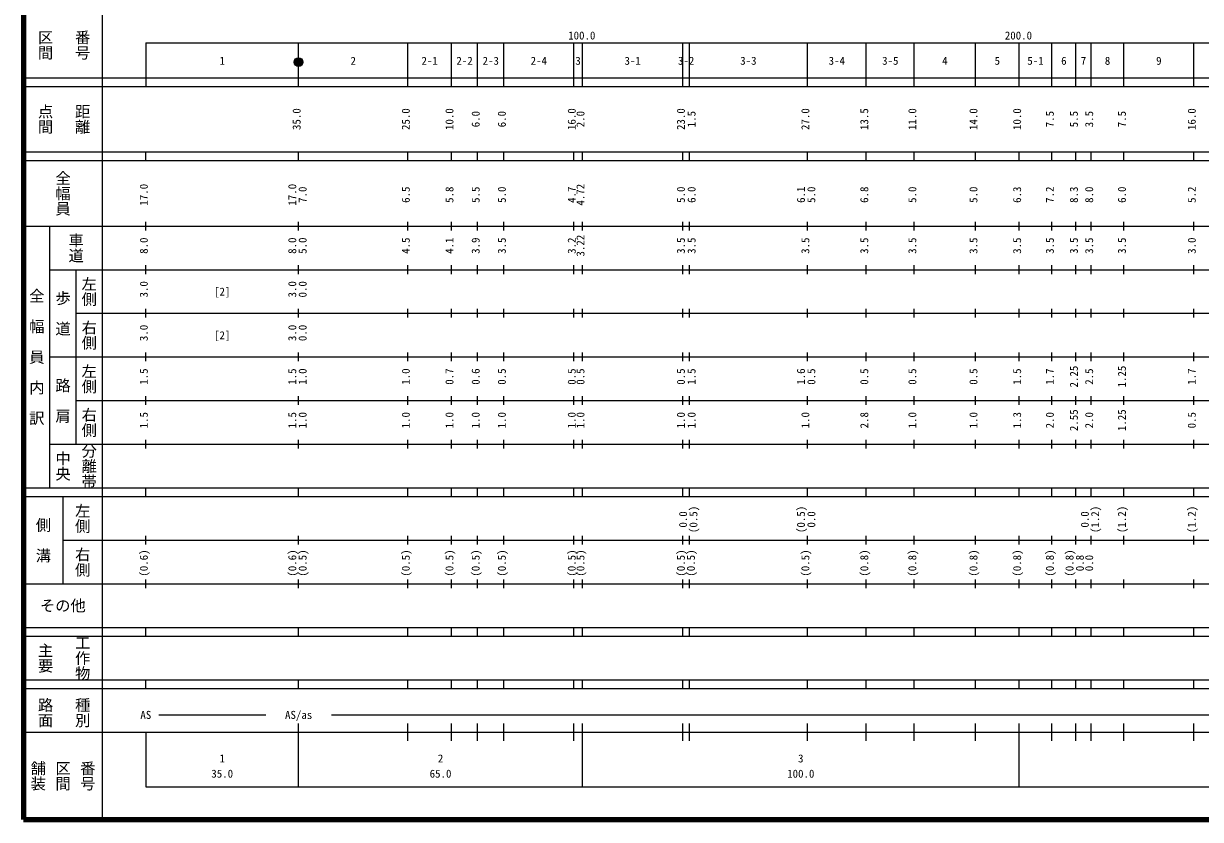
# Model space of a CAD drawing. Units: millimetres, scale not verified. Extents: x 40000 to 680000, y 20000 to 380000.
# Drawn here: x 40000 to 309530, y 20000 to 202409 of the extents above; entities that cross this region are included whole.
import ezdxf
from ezdxf.enums import TextEntityAlignment as Align

# ---------------------------------------------------------------- set-up
doc = ezdxf.new("R2010")
doc.units = ezdxf.units.MM
doc.header["$LTSCALE"] = 1000
doc.layers.add('M-TTL', color=2, linetype='Continuous', lineweight=140)
doc.layers.add('M-TTL-BAND', color=7, linetype='Continuous', lineweight=25)
doc.styles.add('@ＭＳ ゴシック', font='')
doc.styles.add('ＭＳ ゴシック', font='')
doc.styles.get('@ＭＳ ゴシック').set_extended_font_data('@MS Gothic')
doc.styles.get('ＭＳ ゴシック').set_extended_font_data('MS Gothic')

msp = doc.modelspace()

# ---------------------------------------------------------------- linework, layer by layer
at = {"layer": 'M-TTL'}
for p, q in [((40000, 380000), (40000, 20000)), ((40000, 20000), (680000, 20000))]:
    msp.add_line(p, q, dxfattribs=at)
at = {"layer": 'M-TTL-BAND'}
for p, q in [((58000, 370000), (58000, 20000)), ((68000, 198000), (579000, 198000)), ((68000, 198000), (68000, 188000)), ((103000, 188000), (103000, 198000)), ((128000, 188000), (128000, 198000)), ((138000, 188000), (138000, 198000)), ((144000, 188000), (144000, 198000)), ((150000, 188000), (150000, 198000)), ((166000, 188000), (166000, 198000)), ((168000, 188000), (168000, 198000)), ((191000, 188000), (191000, 198000)), ((192500, 188000), (192500, 198000)), ((219500, 188000), (219500, 198000)), ((233000, 188000), (233000, 198000)), ((244000, 188000), (244000, 198000)), ((258000, 188000), (258000, 198000)), ((268000, 188000), (268000, 198000)), ((275500, 188000), (275500, 198000)), ((281000, 188000), (281000, 198000)), ((284500, 188000), (284500, 198000)), ((292000, 188000), (292000, 198000)), ((308000, 188000), (308000, 198000)), ((40000, 190000), (579000, 190000)), ((40000, 188000), (579000, 188000)), ((40000, 173000), (579000, 173000)), ((68000, 171000), (68000, 173000)), ((103000, 171000), (103000, 173000)), ((128000, 171000), (128000, 173000)), ((138000, 171000), (138000, 173000)), ((144000, 171000), (144000, 173000)), ((150000, 171000), (150000, 173000)), ((166000, 171000), (166000, 173000)), ((168000, 171000), (168000, 173000)), ((191000, 171000), (191000, 173000)), ((192500, 171000), (192500, 173000)), ((219500, 171000), (219500, 173000)), ((233000, 171000), (233000, 173000)), ((244000, 171000), (244000, 173000)), ((258000, 171000), (258000, 173000)), ((268000, 171000), (268000, 173000)), ((275500, 171000), (275500, 173000)), ((281000, 171000), (281000, 173000)), ((284500, 171000), (284500, 173000)), ((292000, 171000), (292000, 173000)), ((308000, 171000), (308000, 173000)), ((40000, 171000), (579000, 171000)), ((68000, 155000), (68000, 157000)), ((103000, 155000), (103000, 157000)), ((128000, 155000), (128000, 157000)), ((138000, 155000), (138000, 157000)), ((144000, 155000), (144000, 157000)), ((150000, 155000), (150000, 157000)), ((166000, 155000), (166000, 157000)), ((168000, 155000), (168000, 157000)), ((191000, 155000), (191000, 157000)), ((192500, 155000), (192500, 157000)), ((219500, 155000), (219500, 157000)), ((233000, 155000), (233000, 157000)), ((244000, 155000), (244000, 157000)), ((258000, 155000), (258000, 157000)), ((268000, 155000), (268000, 157000)), ((275500, 155000), (275500, 157000)), ((281000, 155000), (281000, 157000)), ((284500, 155000), (284500, 157000)), ((292000, 155000), (292000, 157000)), ((308000, 155000), (308000, 157000)), ((40000, 156000), (579000, 156000)), ((46000, 96000), (46000, 156000)), ((46000, 146000), (579000, 146000)), ((52000, 146000), (52000, 106000)), ((68000, 145000), (68000, 147000)), ((103000, 145000), (103000, 147000)), ((128000, 145000), (128000, 147000)), ((138000, 145000), (138000, 147000)), ((144000, 145000), (144000, 147000)), ((150000, 145000), (150000, 147000)), ((166000, 145000), (166000, 147000)), ((168000, 145000), (168000, 147000)), ((191000, 145000), (191000, 147000)), ((192500, 145000), (192500, 147000)), ((219500, 145000), (219500, 147000)), ((233000, 145000), (233000, 147000)), ((244000, 145000), (244000, 147000)), ((258000, 145000), (258000, 147000)), ((268000, 145000), (268000, 147000)), ((275500, 145000), (275500, 147000)), ((281000, 145000), (281000, 147000)), ((284500, 145000), (284500, 147000)), ((292000, 145000), (292000, 147000)), ((308000, 145000), (308000, 147000)), ((52000, 136000), (579000, 136000)), ((68000, 135000), (68000, 137000)), ((103000, 135000), (103000, 137000)), ((128000, 135000), (128000, 137000)), ((138000, 135000), (138000, 137000)), ((144000, 135000), (144000, 137000)), ((150000, 135000), (150000, 137000)), ((166000, 135000), (166000, 137000)), ((168000, 135000), (168000, 137000)), ((191000, 135000), (191000, 137000)), ((192500, 135000), (192500, 137000)), ((219500, 135000), (219500, 137000)), ((233000, 135000), (233000, 137000)), ((244000, 135000), (244000, 137000)), ((258000, 135000), (258000, 137000)), ((268000, 135000), (268000, 137000)), ((275500, 135000), (275500, 137000)), ((281000, 135000), (281000, 137000)), ((284500, 135000), (284500, 137000)), ((292000, 135000), (292000, 137000)), ((308000, 135000), (308000, 137000)), ((68000, 125000), (68000, 127000)), ((103000, 125000), (103000, 127000)), ((128000, 125000), (128000, 127000)), ((138000, 125000), (138000, 127000)), ((144000, 125000), (144000, 127000)), ((150000, 125000), (150000, 127000)), ((166000, 125000), (166000, 127000)), ((168000, 125000), (168000, 127000)), ((191000, 125000), (191000, 127000)), ((192500, 125000), (192500, 127000)), ((219500, 125000), (219500, 127000)), ((233000, 125000), (233000, 127000)), ((244000, 125000), (244000, 127000)), ((258000, 125000), (258000, 127000)), ((268000, 125000), (268000, 127000)), ((275500, 125000), (275500, 127000)), ((281000, 125000), (281000, 127000)), ((284500, 125000), (284500, 127000)), ((292000, 125000), (292000, 127000)), ((308000, 125000), (308000, 127000)), ((46000, 126000), (579000, 126000)), ((52000, 116000), (579000, 116000)), ((68000, 115000), (68000, 117000)), ((103000, 115000), (103000, 117000)), ((128000, 115000), (128000, 117000)), ((138000, 115000), (138000, 117000)), ((144000, 115000), (144000, 117000)), ((150000, 115000), (150000, 117000)), ((166000, 115000), (166000, 117000)), ((168000, 115000), (168000, 117000)), ((191000, 115000), (191000, 117000)), ((192500, 115000), (192500, 117000)), ((219500, 115000), (219500, 117000)), ((233000, 115000), (233000, 117000)), ((244000, 115000), (244000, 117000)), ((258000, 115000), (258000, 117000)), ((268000, 115000), (268000, 117000)), ((275500, 115000), (275500, 117000)), ((281000, 115000), (281000, 117000)), ((284500, 115000), (284500, 117000)), ((292000, 115000), (292000, 117000)), ((308000, 115000), (308000, 117000)), ((46000, 106000), (579000, 106000)), ((68000, 105000), (68000, 107000)), ((103000, 105000), (103000, 107000)), ((128000, 105000), (128000, 107000)), ((138000, 105000), (138000, 107000)), ((144000, 105000), (144000, 107000)), ((150000, 105000), (150000, 107000)), ((166000, 105000), (166000, 107000)), ((168000, 105000), (168000, 107000)), ((191000, 105000), (191000, 107000)), ((192500, 105000), (192500, 107000)), ((219500, 105000), (219500, 107000)), ((233000, 105000), (233000, 107000)), ((244000, 105000), (244000, 107000)), ((258000, 105000), (258000, 107000)), ((268000, 105000), (268000, 107000)), ((275500, 105000), (275500, 107000)), ((281000, 105000), (281000, 107000)), ((284500, 105000), (284500, 107000)), ((292000, 105000), (292000, 107000)), ((308000, 105000), (308000, 107000)), ((40000, 96000), (579000, 96000)), ((68000, 94000), (68000, 96000)), ((103000, 94000), (103000, 96000)), ((128000, 94000), (128000, 96000)), ((138000, 94000), (138000, 96000)), ((144000, 94000), (144000, 96000)), ((150000, 94000), (150000, 96000)), ((166000, 94000), (166000, 96000)), ((168000, 94000), (168000, 96000)), ((191000, 94000), (191000, 96000)), ((192500, 94000), (192500, 96000)), ((219500, 94000), (219500, 96000)), ((233000, 94000), (233000, 96000)), ((244000, 94000), (244000, 96000)), ((258000, 94000), (258000, 96000)), ((268000, 94000), (268000, 96000)), ((275500, 94000), (275500, 96000)), ((281000, 94000), (281000, 96000)), ((284500, 94000), (284500, 96000)), ((292000, 94000), (292000, 96000)), ((308000, 94000), (308000, 96000)), ((40000, 94000), (579000, 94000)), ((49000, 94000), (49000, 74000)), ((49000, 84000), (579000, 84000)), ((68000, 83000), (68000, 85000)), ((103000, 83000), (103000, 85000)), ((128000, 83000), (128000, 85000)), ((138000, 83000), (138000, 85000)), ((144000, 83000), (144000, 85000)), ((150000, 83000), (150000, 85000)), ((166000, 83000), (166000, 85000)), ((168000, 83000), (168000, 85000)), ((191000, 83000), (191000, 85000)), ((192500, 83000), (192500, 85000)), ((219500, 83000), (219500, 85000)), ((233000, 83000), (233000, 85000)), ((244000, 83000), (244000, 85000)), ((258000, 83000), (258000, 85000)), ((268000, 83000), (268000, 85000)), ((275500, 83000), (275500, 85000)), ((281000, 83000), (281000, 85000)), ((284500, 83000), (284500, 85000)), ((292000, 83000), (292000, 85000)), ((308000, 83000), (308000, 85000)), ((40000, 74000), (579000, 74000)), ((68000, 73000), (68000, 75000)), ((103000, 73000), (103000, 75000)), ((128000, 73000), (128000, 75000)), ((138000, 73000), (138000, 75000)), ((144000, 73000), (144000, 75000)), ((150000, 73000), (150000, 75000)), ((166000, 73000), (166000, 75000)), ((168000, 73000), (168000, 75000)), ((191000, 73000), (191000, 75000)), ((192500, 73000), (192500, 75000)), ((219500, 73000), (219500, 75000)), ((233000, 73000), (233000, 75000)), ((244000, 73000), (244000, 75000)), ((258000, 73000), (258000, 75000)), ((268000, 73000), (268000, 75000)), ((275500, 73000), (275500, 75000)), ((281000, 73000), (281000, 75000)), ((284500, 73000), (284500, 75000)), ((292000, 73000), (292000, 75000)), ((308000, 73000), (308000, 75000)), ((40000, 64000), (579000, 64000)), ((40000, 62000), (579000, 62000)), ((68000, 62000), (68000, 64000)), ((103000, 62000), (103000, 64000)), ((128000, 62000), (128000, 64000)), ((138000, 62000), (138000, 64000)), ((144000, 62000), (144000, 64000)), ((150000, 62000), (150000, 64000)), ((166000, 62000), (166000, 64000)), ((168000, 62000), (168000, 64000)), ((191000, 62000), (191000, 64000)), ((192500, 62000), (192500, 64000)), ((219500, 62000), (219500, 64000)), ((233000, 62000), (233000, 64000)), ((244000, 62000), (244000, 64000)), ((258000, 62000), (258000, 64000)), ((268000, 62000), (268000, 64000)), ((275500, 62000), (275500, 64000)), ((281000, 62000), (281000, 64000)), ((284500, 62000), (284500, 64000)), ((292000, 62000), (292000, 64000)), ((308000, 62000), (308000, 64000)), ((40000, 52000), (579000, 52000)), ((68000, 50000), (68000, 52000)), ((103000, 50000), (103000, 52000)), ((128000, 50000), (128000, 52000)), ((138000, 50000), (138000, 52000)), ((144000, 50000), (144000, 52000)), ((150000, 50000), (150000, 52000)), ((166000, 50000), (166000, 52000)), ((168000, 50000), (168000, 52000)), ((191000, 50000), (191000, 52000)), ((192500, 50000), (192500, 52000)), ((219500, 50000), (219500, 52000)), ((233000, 50000), (233000, 52000)), ((244000, 50000), (244000, 52000)), ((258000, 50000), (258000, 52000)), ((268000, 50000), (268000, 52000)), ((275500, 50000), (275500, 52000)), ((281000, 50000), (281000, 52000)), ((284500, 50000), (284500, 52000)), ((292000, 50000), (292000, 52000)), ((308000, 50000), (308000, 52000)), ((40000, 50000), (579000, 50000)), ((71000, 44000), (95500, 44000)), ((110500, 44000), (530000, 44000)), ((103000, 27500), (103000, 42000)), ((128000, 38000), (128000, 42000)), ((138000, 38000), (138000, 42000)), ((144000, 38000), (144000, 42000)), ((150000, 38000), (150000, 42000)), ((166000, 38000), (166000, 42000)), ((168000, 27500), (168000, 42000)), ((191000, 38000), (191000, 42000)), ((192500, 38000), (192500, 42000)), ((219500, 38000), (219500, 42000)), ((233000, 38000), (233000, 42000)), ((244000, 38000), (244000, 42000)), ((258000, 38000), (258000, 42000)), ((268000, 27500), (268000, 42000)), ((275500, 38000), (275500, 42000)), ((281000, 38000), (281000, 42000)), ((284500, 38000), (284500, 42000)), ((292000, 38000), (292000, 42000)), ((308000, 38000), (308000, 42000)), ((40000, 40000), (579000, 40000)), ((68000, 40000), (68000, 27500)), ((68000, 27500), (579000, 27500))]:
    msp.add_line(p, q, dxfattribs=at)
for radius in [1000, 950, 900, 850, 800, 750, 700, 650, 600, 550, 500, 450, 400, 350, 300, 250, 200, 150, 100, 50]:
    msp.add_circle((103000, 193579), radius, dxfattribs=at)

# ---------------------------------------------------------------- texts
at = {"layer": 'M-TTL-BAND', "style": '@ＭＳ ゴシック'}
for s, p in [('区間', (45000, 197500)), ('番号', (53500, 197500)), ('点間', (45000, 180500)), ('距離', (53500, 180500)), ('全幅員', (49000, 163500)), ('車道', (52000, 151000)), ('左側', (55000, 141000)), ('全\u3000幅\u3000員\u3000内\u3000訳', (43000, 126000)), ('歩\u3000道', (49000, 136000)), ('右側', (55000, 131000)), ('左側', (55000, 121000)), ('路\u3000肩', (49000, 116000)), ('右側', (55000, 111000)), ('分離帯', (55000, 101000)), ('中央', (49000, 101000)), ('左側', (53500, 89000)), ('側\u3000溝', (44500, 84000)), ('右側', (53500, 79000)), ('主要', (45000, 57000)), ('工作物', (53500, 57000)), ('路面', (45000, 44500)), ('種別', (53500, 44500)), ('舗装', (43333, 30000)), ('区間', (49000, 30000)), ('番号', (54667, 30000))]:
    msp.add_text(s, height=2566, rotation=270, dxfattribs=at).set_placement(p, align=Align.MIDDLE_CENTER)
at = {"layer": 'M-TTL-BAND', "style": 'ＭＳ ゴシック'}
for s, p in [('100.0', (167844, 198195)), ('200.0', (267844, 198195)), ('1', (85500, 192405)), ('2', (115500, 192405)), ('2-1', (133000, 192405)), ('2-2', (141000, 192405)), ('2-3', (147000, 192405)), ('2-4', (158000, 192405)), ('3', (167000, 192405)), ('3-1', (179500, 192405)), ('3-2', (191750, 192405)), ('3-3', (206000, 192405)), ('3-4', (226250, 192405)), ('3-5', (238500, 192405)), ('4', (251000, 192405)), ('5', (263000, 192405)), ('5-1', (271750, 192405)), ('6', (278250, 192405)), ('7', (282750, 192405)), ('8', (288250, 192405)), ('9', (300000, 192405)), ('[2]', (85500, 139500)), ('[2]', (85500, 129500)), ('AS', (68000, 42500)), ('AS/as', (103000, 42500)), ('1', (85500, 32523)), ('2', (135500, 32523)), ('3', (218000, 32523)), ('35.0', (85500, 29033)), ('65.0', (135500, 29033)), ('100.0', (218000, 29033))]:
    msp.add_text(s, height=1833, dxfattribs=at).set_placement(p, align=Align.BOTTOM_CENTER)
for s, p in [('35.0', (104000, 180500)), ('25.0', (129000, 180500)), ('10.0', (139000, 180500)), ('6.0', (145000, 180500)), ('6.0', (151000, 180500)), ('16.0', (167000, 180500)), ('2.0', (169000, 180500)), ('23.0', (192000, 180500)), ('1.5', (194450, 180500)), ('27.0', (220500, 180500)), ('13.5', (234000, 180500)), ('11.0', (245000, 180500)), ('14.0', (259000, 180500)), ('10.0', (269000, 180500)), ('7.5', (276500, 180500)), ('5.5', (282000, 180500)), ('3.5', (285500, 180500)), ('7.5', (293000, 180500)), ('16.0', (309000, 180500)), ('17.0', (69000, 163174)), ('17.0', (103000, 163174)), ('7.0', (105370, 163174)), ('6.5', (129000, 163174)), ('5.8', (139000, 163174)), ('5.5', (145000, 163174)), ('5.0', (151000, 163174)), ('4.7', (167000, 163174)), ('4.72', (169000, 163174)), ('5.0', (192000, 163174)), ('6.0', (194450, 163174)), ('6.1', (219500, 163174)), ('5.0', (221870, 163174)), ('6.8', (234000, 163174)), ('5.0', (245000, 163174)), ('5.0', (259000, 163174)), ('6.3', (269000, 163174)), ('7.2', (276500, 163174)), ('8.3', (282000, 163174)), ('8.0', (285500, 163174)), ('6.0', (293000, 163174)), ('5.2', (309000, 163174)), ('3.22', (169000, 151500)), ('8.0', (69000, 151500)), ('8.0', (103000, 151500)), ('5.0', (105370, 151500)), ('4.5', (129000, 151500)), ('4.1', (139000, 151500)), ('3.9', (145000, 151500)), ('3.5', (151000, 151500)), ('3.2', (167000, 151500)), ('3.5', (192000, 151500)), ('3.5', (194450, 151500)), ('3.5', (220500, 151500)), ('3.5', (234000, 151500)), ('3.5', (245000, 151500)), ('3.5', (259000, 151500)), ('3.5', (269000, 151500)), ('3.5', (276500, 151500)), ('3.5', (282000, 151500)), ('3.5', (285500, 151500)), ('3.5', (293000, 151500)), ('3.0', (309000, 151500)), ('3.0', (69000, 141500)), ('3.0', (103000, 141500)), ('0.0', (105370, 141500)), ('3.0', (69000, 131500)), ('3.0', (103000, 131500)), ('0.0', (105370, 131500)), ('1.5', (69000, 121500)), ('1.5', (103000, 121500)), ('1.0', (105370, 121500)), ('1.0', (129000, 121500)), ('0.7', (139000, 121500)), ('0.6', (145000, 121500)), ('0.5', (151000, 121500)), ('0.5', (167000, 121500)), ('0.5', (169000, 121500)), ('0.5', (192000, 121500)), ('1.5', (194450, 121500)), ('1.6', (219500, 121500)), ('0.5', (221870, 121500)), ('0.5', (234000, 121500)), ('0.5', (245000, 121500)), ('0.5', (259000, 121500)), ('1.5', (269000, 121500)), ('1.7', (276500, 121500)), ('2.25', (282000, 121500)), ('2.5', (285500, 121500)), ('1.25', (293000, 121500)), ('1.7', (309000, 121500)), ('1.5', (69000, 111500)), ('1.5', (103000, 111500)), ('1.0', (105370, 111500)), ('1.0', (129000, 111500)), ('1.0', (139000, 111500)), ('1.0', (145000, 111500)), ('1.0', (151000, 111500)), ('1.0', (167000, 111500)), ('1.0', (169000, 111500)), ('1.0', (192000, 111500)), ('1.0', (194450, 111500)), ('1.0', (220500, 111500)), ('2.8', (234000, 111500)), ('1.0', (245000, 111500)), ('1.0', (259000, 111500)), ('1.3', (269000, 111500)), ('2.0', (276500, 111500)), ('2.55', (282000, 111500)), ('2.0', (285500, 111500)), ('1.25', (293000, 111500)), ('0.5', (309000, 111500)), ('0.0', (192500, 88764)), ('(0.5)', (194870, 88764)), ('(0.5)', (219500, 88764)), ('0.0', (221870, 88764)), ('0.0', (284500, 88764)), ('(1.2)', (286870, 88764)), ('(1.2)', (293000, 88764)), ('(1.2)', (309000, 88764)), ('(0.6)', (69000, 78764)), ('(0.6)', (103000, 78764)), ('(0.5)', (105370, 78764)), ('(0.5)', (129000, 78764)), ('(0.5)', (139000, 78764)), ('(0.5)', (145000, 78764)), ('(0.5)', (151000, 78764)), ('(0.5)', (167000, 78764)), ('(0.5)', (169000, 78764)), ('(0.5)', (192000, 78764)), ('(0.5)', (194294, 78764)), ('(0.5)', (220500, 78764)), ('(0.8)', (234000, 78764)), ('(0.8)', (245000, 78764)), ('(0.8)', (259000, 78764)), ('(0.8)', (269000, 78764)), ('(0.8)', (276500, 78764)), ('(0.8)', (281000, 78764)), ('0.8', (283370, 78764)), ('0.0', (285500, 78764))]:
    msp.add_text(s, height=1833, rotation=90, dxfattribs=at).set_placement(p, align=Align.BOTTOM_CENTER)
msp.add_text('その他', height=2566, dxfattribs=at).set_placement((49000, 69000), align=Align.MIDDLE_CENTER)

doc.saveas('drawing.dxf')
